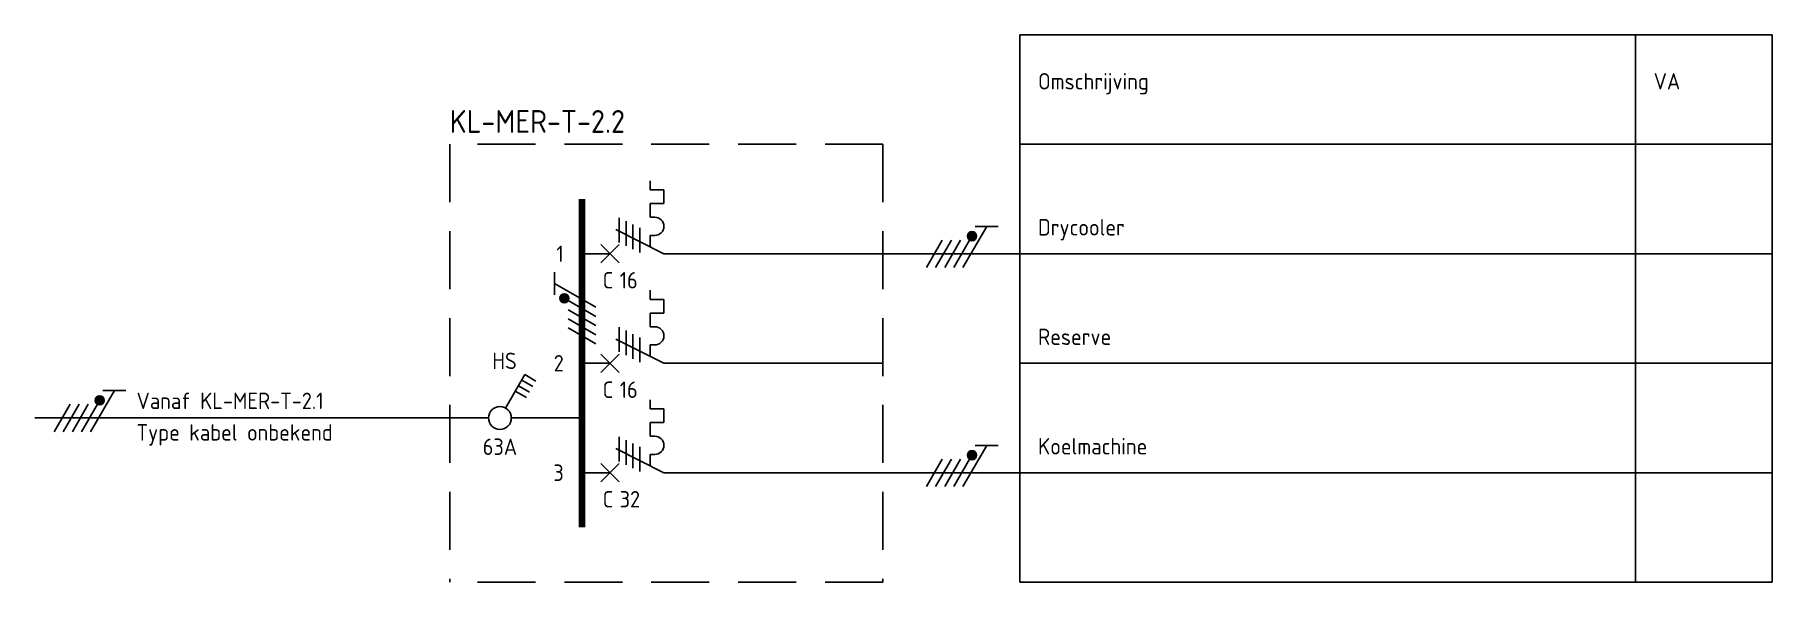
# Model space of a CAD drawing. Header units: millimetres. Extents: x -60 to 130, y -36 to 24.
import ezdxf
from ezdxf.enums import TextEntityAlignment as Align

# ---------------------------------------------------------------- set-up
doc = ezdxf.new("R2010")
doc.units = ezdxf.units.MM
doc.linetypes.add('HIDDEN', pattern=[9.525, 6.35, -3.175])
doc.layers.add('EL$1----_MER-T2-2', color=3, linetype='Continuous')
doc.styles.add('STABICAD-018', font='ISOCP.SHX', dxfattribs={"height": 1.8})

# ---------------------------------------------------------------- blocks, each defined once
blk = doc.blocks.new('P-N-PE_5')
at = {"color": 0, "linetype": 'Continuous'}
for p, q in [((-3, 7.85), (-3, 5.35)), ((0, 0.87), (0, 8.28)), ((-3, 6.6), (1.5, 4)), ((1.5, 3), (-1.5, 4.73)), ((1.5, 2), (-1.5, 3.73)), ((1.5, 1), (-1.5, 2.73)), ((1.5, 0), (-1.5, 1.73)), ((0, 0.87), (0, 0))]:
    blk.add_line(p, q, dxfattribs=at)
at = {"color": 0, "linetype": 'Continuous', "const_width": 0.5}
blk.add_lwpolyline([(-1.68, 4.98, 1), (-2.18, 4.98, 1)], format="xyb", close=True, dxfattribs=at)
at = {"color": 0, "linetype": 'Continuous'}
blk.add_circle((-1.93, 4.98), 0.5, dxfattribs=at)
blk = doc.blocks.new('B50')
at = {"color": 0}
for p, q in [((0, 8.98), (0, 12)), ((0, 3.07), (0, 0))]:
    blk.add_line(p, q, dxfattribs=at)
at = {"color": 0, "linetype": 'Continuous'}
for p, q in [((-7, 8.98), (-7, 7.48)), ((-5.5, 8.98), (-7, 8.98)), ((-5.5, 7.48), (-5.5, 8.98)), ((-4, 7.98), (-4, 7.48)), ((0, 8.98), (-2.64, 3.7)), ((-2, 7.98), (-2, 7.48)), ((-7, 7.48), (-8, 7.48)), ((-5.5, 7.48), (-4, 7.48)), ((-2.83, 6.33), (-0.13, 6.33)), ((-2, 7.48), (-0.75, 7.48)), ((-3.95, 4.08), (-1.25, 4.08)), ((-3.58, 4.83), (-0.88, 4.83)), ((-3.2, 5.58), (-0.5, 5.58)), ((-1, 2.07), (1, 4.07)), ((-1, 4.07), (1, 2.07))]:
    blk.add_line(p, q, dxfattribs=at)
blk.add_arc((-3, 7.98), 1, 0, 180, dxfattribs=at)
at = {"color": 0, "style": 'STABICAD-018'}
for tag, p in [('AUTOMATICFUSE', (4.04, 12.52)), ('CHARACTERISTIC', (4.13, 8.13)), ('FREEFIELD1', (5.19, 4.18))]:
    blk.add_attdef(tag, p, '', height=1.8, dxfattribs=at)
at = {"color": 0, "linetype": 'Continuous', "style": 'STABICAD-018'}
blk.add_attdef('ARTICLECODE', text='', height=1.8, dxfattribs=at).set_placement((0, -2.1), align=Align.MIDDLE)
blk = doc.blocks.new('HS1')
at = {"color": 0, "linetype": 'Continuous'}
for p, q in [((0, -7.67), (0, 0)), ((-4.75, -6.26), (-4.05, -5.05)), ((-4.14, -6.61), (-3.44, -5.4)), ((-1.08, -8.38), (-4.75, -6.26)), ((-3.54, -6.96), (-2.84, -5.75)), ((-2.93, -7.31), (-2.23, -6.1)), ((0, -60), (0, -10.33)), ((-3, -50.02), (-3, -52.52)), ((-3, -51.27), (1.5, -53.87)), ((1.5, -54.87), (-1.5, -53.13)), ((1.5, -55.87), (-1.5, -54.13)), ((1.5, -56.87), (-1.5, -55.13)), ((1.5, -57.87), (-1.5, -56.13))]:
    blk.add_line(p, q, dxfattribs=at)
at = {"color": 0, "linetype": 'Continuous', "const_width": 0.5}
blk.add_lwpolyline([(-1.68, -52.88, 1), (-2.18, -52.88, 1)], format="xyb", close=True, dxfattribs=at)
at = {"color": 0, "linetype": 'Continuous'}
for centre, radius in [((0, -9), 1.25), ((-1.93, -52.88), 0.5)]:
    blk.add_circle(centre, radius, dxfattribs=at)
at = {"color": 0, "linetype": 'Continuous', "style": 'STABICAD-018'}
blk.add_attdef('PROTECTIONSWITCH', text='', height=1.8, rotation=90, dxfattribs=at).set_placement((3, -9), align=Align.TOP_CENTER)
blk.add_attdef('ARTICLECODE', text='', height=1.8, rotation=90, dxfattribs=at).set_placement((-2.9, -31.89), align=Align.MIDDLE)
blk.add_attdef('SUPPLY', (-2, -49), '', height=1.8, rotation=90, dxfattribs=at)
blk.add_attdef('WIRE', text='', height=1.8, rotation=90, dxfattribs=at).set_placement((2, -49), align=Align.TOP_LEFT)
blk = doc.blocks.new('PS_111104')
at = {"color": 0, "linetype": 'Continuous'}
for p, q in [((-3, 6.98), (-3, 4.48)), ((-3, 5.73), (1.5, 3.13)), ((1.5, 2.13), (-1.5, 3.87)), ((1.5, 1.13), (-1.5, 2.87)), ((1.5, 0.13), (-1.5, 1.87)), ((1.5, -0.87), (-1.5, 0.87))]:
    blk.add_line(p, q, dxfattribs=at)
at = {"color": 0, "linetype": 'Continuous', "const_width": 0.5}
blk.add_lwpolyline([(-1.68, 4.12, 1), (-2.18, 4.12, 1)], format="xyb", close=True, dxfattribs=at)
at = {"color": 0, "linetype": 'Continuous'}
blk.add_circle((-1.93, 4.12), 0.5, dxfattribs=at)
at = {"color": 0, "linetype": 'Continuous', "style": 'STABICAD-018'}
blk.add_attdef('ARTICLECODE', text='', height=1.8, dxfattribs=at).set_placement((0.84, -2.19), align=Align.MIDDLE)

msp = doc.modelspace()

# ---------------------------------------------------------------- linework, layer by layer
at = {"layer": 'EL$1----_MER-T2-2', "color": 1}
for p, q in [((48, 24), (48, -36)), ((48, 24), (130.5, 24)), ((115.5, 24), (115.5, -36)), ((130.5, 24), (130.5, -36)), ((48, 12), (130.5, 12)), ((48, -36), (130.5, -36))]:
    msp.add_line(p, q, dxfattribs=at)
at = {"layer": 'EL$1----_MER-T2-2', "color": 1, "linetype": 'HIDDEN'}
for p, q in [((-14.5, 12), (-14.5, -36)), ((33, 12), (-14.5, 12)), ((33, 12), (33, -36)), ((33, -36), (-14.5, -36))]:
    msp.add_line(p, q, dxfattribs=at)
at = {"layer": 'EL$1----_MER-T2-2', "color": 3}
for p, q in [((12, 0), (21, 0)), ((21, 0), (33, 0)), ((33, 0), (48, 0)), ((48, 0), (130.5, 0)), ((12, -12), (21, -12)), ((21, -12), (33, -12)), ((48, -12), (130.5, -12)), ((12, -24), (21, -24)), ((21, -24), (33, -24)), ((33, -24), (48, -24)), ((48, -24), (130.5, -24))]:
    msp.add_line(p, q, dxfattribs=at)
for points in [[(0, -6, 0.7, 0.7, 0), (0, 6, 0.7, 0.7, 0)], [(0, -18, 0.7, 0.7, 0), (0, -6, 0.7, 0.7, 0)], [(0, -30, 0.7, 0.7, 0), (0, -18, 0.7, 0.7, 0)]]:
    msp.add_lwpolyline(points, format="xyseb", dxfattribs=at)

# ---------------------------------------------------------------- block references
at = {"layer": 'EL$1----_MER-T2-2'}
ref = msp.add_blockref('B50', (0, 0), dxfattribs=dict(at, rotation=270))
ref.add_attrib('AUTOMATICFUSE', '16', dxfattribs={"color": 1, "height": 1.8, "style": 'STABICAD-018'}).set_placement((4.13, -2.9), align=Align.MIDDLE_LEFT)
ref.add_attrib('CHARACTERISTIC', 'C', dxfattribs={"color": 1, "height": 1.8, "style": 'STABICAD-018'}).set_placement((3.43, -2.9), align=Align.MIDDLE_RIGHT)
at = {"layer": 'EL$1----_MER-T2-2', "rotation": 270}
for p in [(37.77, 0), (37.77, -24)]:
    msp.add_blockref('P-N-PE_5', p, dxfattribs=at)
at = {"layer": 'EL$1----_MER-T2-2', "linetype": 'Continuous'}
msp.add_blockref('PS_111104', (0, -9), dxfattribs=at)
at = {"layer": 'EL$1----_MER-T2-2'}
ref = msp.add_blockref('B50', (0, -12), dxfattribs=dict(at, rotation=270))
ref.add_attrib('AUTOMATICFUSE', '16', dxfattribs={"color": 1, "height": 1.8, "style": 'STABICAD-018'}).set_placement((4.13, -14.9), align=Align.MIDDLE_LEFT)
ref.add_attrib('CHARACTERISTIC', 'C', dxfattribs={"color": 1, "height": 1.8, "style": 'STABICAD-018'}).set_placement((3.43, -14.9), align=Align.MIDDLE_RIGHT)
at = {"layer": 'EL$1----_MER-T2-2', "linetype": 'Continuous'}
ref = msp.add_blockref('HS1', (0, -18), dxfattribs=dict(at, rotation=270))
ref.add_attrib('PROTECTIONSWITCH', '63A', dxfattribs={"layer": '0', "color": 1, "linetype": 'Continuous', "height": 1.8, "style": 'STABICAD-018'}).set_placement((-9, -20.25), align=Align.TOP_CENTER)
at = {"layer": 'EL$1----_MER-T2-2'}
ref = msp.add_blockref('B50', (0, -24), dxfattribs=dict(at, rotation=270))
ref.add_attrib('AUTOMATICFUSE', '32', dxfattribs={"color": 1, "height": 1.8, "style": 'STABICAD-018'}).set_placement((4.13, -26.9), align=Align.MIDDLE_LEFT)
ref.add_attrib('CHARACTERISTIC', 'C', dxfattribs={"color": 1, "height": 1.8, "style": 'STABICAD-018'}).set_placement((3.43, -26.9), align=Align.MIDDLE_RIGHT)

# ---------------------------------------------------------------- texts
at = {"layer": 'EL$1----_MER-T2-2', "color": 1, "style": 'STABICAD-018'}
for s, p in [('Omschrijving', (50, 18)), ('VA', (117.5, 18)), ('Drycooler ', (50, 2)), ('Reserve ', (50, -10)), ('Vanaf KL-MER-T-2.1', (-48.84, -17.02)), ('Type kabel onbekend', (-48.84, -20.48)), ('Koelmachine ', (50, -22))]:
    msp.add_text(s, height=1.8, dxfattribs=at).set_placement(p)
at = {"layer": 'EL$1----_MER-T2-2', "color": 2, "style": 'STABICAD-018'}
msp.add_text('KL-MER-T-2.2 ', height=2.5, dxfattribs=at).set_placement((-14.5, 12.5), align=Align.BOTTOM_LEFT)
at = {"layer": 'EL$1----_MER-T2-2', "color": 1, "style": 'STABICAD-018'}
for s, p in [('1', (-2, 0)), ('2', (-2, -12)), ('3', (-2, -24))]:
    msp.add_text(s, height=1.8, dxfattribs=at).set_placement(p, align=Align.MIDDLE_RIGHT)
msp.add_text('HS', height=1.8, dxfattribs=at).set_placement((-8.5, -12.64), align=Align.CENTER)

doc.saveas('drawing.dxf')
